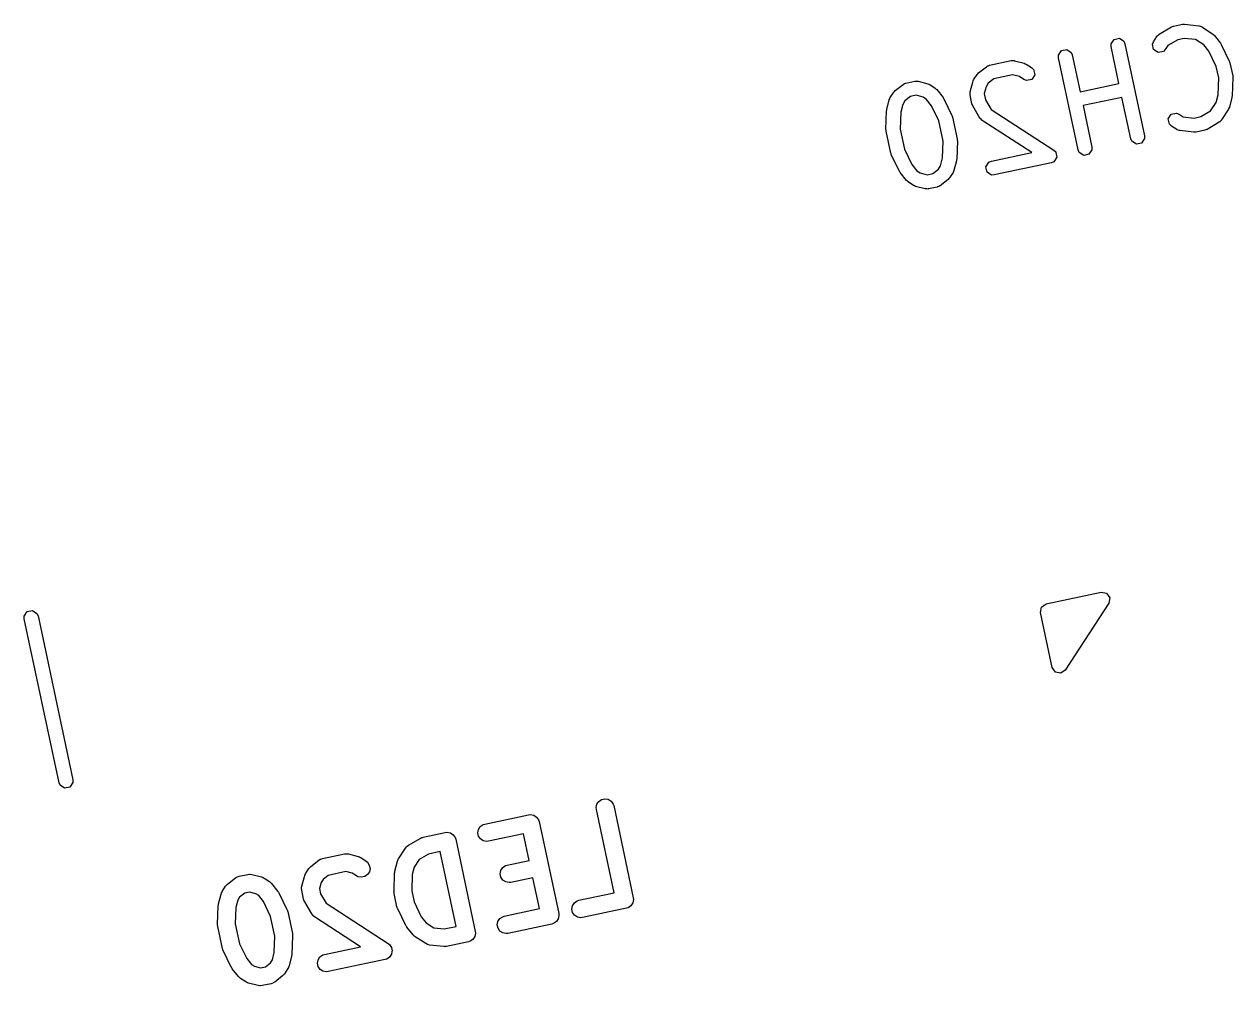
# Model space of a CAD drawing. Extents: x 104 to 228, y -134 to -58.
# Drawn here: x 132.33 to 142.6, y -122.84 to -114.68 of the extents above; entities that cross this region are included whole.
import ezdxf

# ---------------------------------------------------------------- set-up
doc = ezdxf.new("R2010")
doc.units = 0
doc.layers.add('BLACK', color=7, linetype='CONTINUOUS')

msp = doc.modelspace()

# ---------------------------------------------------------------- linework, layer by layer
at = {"layer": 'BLACK', "linetype": 'CONTINUOUS'}
for p, q in [((141.963533, -114.769264), (141.970247, -114.762373)), ((141.970247, -114.762373), (141.971593, -114.762086)), ((141.971593, -114.762086), (141.973837, -114.760089)), ((141.973837, -114.760089), (142.077704, -114.699065)), ((142.077704, -114.699065), (142.086785, -114.695904)), ((142.086785, -114.695904), (142.095623, -114.692108)), ((142.095623, -114.692108), (142.170149, -114.676267)), ((142.170149, -114.676267), (142.179769, -114.67614)), ((142.179769, -114.67614), (142.189348, -114.675334)), ((142.189348, -114.675334), (142.309057, -114.688835)), ((142.309057, -114.688835), (142.311921, -114.689748)), ((142.311921, -114.689748), (142.313268, -114.689462)), ((142.313268, -114.689462), (142.322194, -114.693023)), ((142.322194, -114.693023), (142.331362, -114.695946)), ((142.331362, -114.695946), (142.332221, -114.697023)), ((142.332221, -114.697023), (142.335012, -114.698137)), ((142.335012, -114.698137), (142.425377, -114.756822)), ((142.425377, -114.756822), (142.432265, -114.763531)), ((142.432265, -114.763531), (142.439613, -114.769738)), ((141.564686, -114.842829), (141.589698, -114.804315)), ((141.564993, -114.866238), (141.564686, -114.842829)), ((141.631722, -115.180175), (141.564993, -114.866238)), ((141.589698, -114.804315), (141.634616, -114.794767)), ((141.634616, -114.794767), (141.67313, -114.819779)), ((141.67313, -114.819779), (141.682371, -114.841288)), ((141.682371, -114.841288), (141.848701, -115.623806)), ((141.915893, -114.846069), (141.924568, -114.824325)), ((141.92544, -114.890988), (141.915893, -114.846069)), ((141.924568, -114.824325), (141.953911, -114.779142)), ((141.953911, -114.779142), (141.956008, -114.776989)), ((141.956008, -114.776989), (141.956354, -114.775658)), ((141.956354, -114.775658), (141.963533, -114.769264)), ((142.046836, -114.856378), (142.025208, -114.889683)), ((142.130096, -114.807461), (142.046836, -114.856378)), ((142.185575, -114.795669), (142.130096, -114.807461)), ((142.281533, -114.806491), (142.185575, -114.795669)), ((142.351855, -114.852159), (142.281533, -114.806491)), ((142.394784, -114.906003), (142.351855, -114.852159)), ((142.439613, -114.769738), (142.492717, -114.836343)), ((142.492717, -114.836343), (142.495733, -114.842182)), ((142.495733, -114.842182), (142.499714, -114.847411)), ((142.499714, -114.847411), (142.568658, -114.988542)), ((141.117533, -114.937874), (141.142545, -114.89936)), ((141.11784, -114.961283), (141.117533, -114.937874)), ((141.28417, -115.743801), (141.11784, -114.961283)), ((141.142545, -114.89936), (141.187463, -114.889812)), ((141.187463, -114.889812), (141.225977, -114.914824)), ((141.225977, -114.914824), (141.235218, -114.936333)), ((141.235218, -114.936333), (141.301948, -115.250272)), ((141.963953, -114.915999), (141.92544, -114.890988)), ((142.008872, -114.906452), (141.963953, -114.915999)), ((142.025208, -114.889683), (142.008872, -114.906452)), ((142.457593, -115.034576), (142.394784, -114.906003)), ((140.439053, -115.089645), (140.505658, -115.036542)), ((140.505658, -115.036542), (140.508326, -115.035163)), ((140.508326, -115.035163), (140.509077, -115.034008)), ((140.509077, -115.034008), (140.517918, -115.030209)), ((140.517918, -115.030209), (140.526458, -115.025799)), ((140.526458, -115.025799), (140.527825, -115.025953)), ((140.527825, -115.025953), (140.530587, -115.024767)), ((140.530587, -115.024767), (140.716902, -114.985164)), ((140.716902, -114.985164), (140.719905, -114.985124)), ((140.719905, -114.985124), (140.721093, -114.984427)), ((140.721093, -114.984427), (140.730692, -114.984983)), ((140.730692, -114.984983), (140.74031, -114.984857)), ((140.74031, -114.984857), (140.741465, -114.985607)), ((140.741465, -114.985607), (140.744465, -114.985781)), ((140.744465, -114.985781), (140.826911, -115.007203)), ((140.826911, -115.007203), (140.835571, -115.011392)), ((140.835571, -115.011392), (140.844501, -115.014955)), ((140.844501, -115.014955), (140.889684, -115.044298)), ((140.889684, -115.044298), (140.906453, -115.060634)), ((140.906453, -115.060634), (140.916, -115.105553)), ((142.478284, -115.131917), (142.457593, -115.034576)), ((142.568658, -114.988542), (142.570533, -114.995646)), ((142.570533, -114.995646), (142.573436, -115.002403)), ((142.573436, -115.002403), (142.597198, -115.114191)), ((139.819833, -115.176441), (139.822595, -115.175255)), ((139.822595, -115.175255), (139.89712, -115.159414)), ((139.89712, -115.159414), (139.900124, -115.159374)), ((139.900124, -115.159374), (139.901312, -115.158677)), ((139.901312, -115.158677), (139.910911, -115.159233)), ((139.910911, -115.159233), (139.920529, -115.159107)), ((139.920529, -115.159107), (139.921684, -115.159857)), ((139.921684, -115.159857), (139.924684, -115.160031)), ((139.924684, -115.160031), (140.00713, -115.181453)), ((140.367621, -115.249099), (140.389043, -115.166653)), ((140.389043, -115.166653), (140.393232, -115.157992)), ((140.393232, -115.157992), (140.396795, -115.149064)), ((140.396795, -115.149064), (140.426136, -115.103881)), ((140.426136, -115.103881), (140.43285, -115.096988)), ((140.43285, -115.096988), (140.439053, -115.089645)), ((140.56939, -115.1392), (140.521474, -115.177402)), ((140.727996, -115.105487), (140.56939, -115.1392)), ((140.787308, -115.120898), (140.727996, -115.105487)), ((140.824326, -115.144938), (140.787308, -115.120898)), ((140.84607, -115.153613), (140.824326, -115.144938)), ((140.890989, -115.144066), (140.84607, -115.153613)), ((140.916, -115.105553), (140.890989, -115.144066)), ((142.4732, -115.274922), (142.478284, -115.131917)), ((142.598471, -115.128798), (142.59289, -115.28577)), ((142.597198, -115.114191), (142.597294, -115.121543)), ((142.597294, -115.121543), (142.598471, -115.128798)), ((139.688802, -115.299552), (139.718145, -115.254369)), ((139.718145, -115.254369), (139.724862, -115.247474)), ((139.724862, -115.247474), (139.731061, -115.240134)), ((139.731061, -115.240134), (139.797666, -115.18703)), ((139.797666, -115.18703), (139.800334, -115.185651)), ((139.800334, -115.185651), (139.801085, -115.184496)), ((139.801085, -115.184496), (139.809926, -115.180697)), ((139.809926, -115.180697), (139.818466, -115.176287)), ((139.818466, -115.176287), (139.819833, -115.176441)), ((140.00713, -115.181453), (140.01579, -115.185642)), ((140.01579, -115.185642), (140.024719, -115.189205)), ((140.024719, -115.189205), (140.069902, -115.218546)), ((140.069902, -115.218546), (140.076794, -115.22526)), ((140.076794, -115.22526), (140.084138, -115.231463)), ((140.084138, -115.231463), (140.137242, -115.298068)), ((140.366267, -115.272471), (140.366823, -115.262871)), ((140.366964, -115.273658), (140.366267, -115.272471)), ((140.366697, -115.253254), (140.367447, -115.252098)), ((140.366823, -115.262871), (140.366697, -115.253254)), ((140.367004, -115.276663), (140.366964, -115.273658)), ((140.382845, -115.351189), (140.367004, -115.276663)), ((140.367447, -115.252098), (140.367621, -115.249099)), ((140.502738, -115.206253), (140.487326, -115.265568)), ((140.487326, -115.265568), (140.498198, -115.316716)), ((140.521474, -115.177402), (140.502738, -115.206253)), ((141.301948, -115.250272), (141.631722, -115.180175)), ((142.455882, -115.341573), (142.4732, -115.274922)), ((139.659628, -115.399588), (139.68105, -115.317142)), ((139.68105, -115.317142), (139.685239, -115.308481)), ((139.685239, -115.308481), (139.688802, -115.299552)), ((139.794745, -115.356744), (139.777427, -115.423392)), ((139.813482, -115.327891), (139.794745, -115.356744)), ((139.861399, -115.289688), (139.813482, -115.327891)), ((139.908215, -115.279736), (139.861399, -115.289688)), ((139.967529, -115.295148), (139.908215, -115.279736)), ((139.99638, -115.313884), (139.967529, -115.295148)), ((140.039309, -115.367728), (139.99638, -115.313884)), ((140.102119, -115.496301), (140.039309, -115.367728)), ((140.137242, -115.298068), (140.140257, -115.303906)), ((140.140257, -115.303906), (140.144239, -115.309136)), ((140.144239, -115.309136), (140.213184, -115.450266)), ((140.386641, -115.360026), (140.382845, -115.351189)), ((140.389802, -115.369108), (140.386641, -115.360026)), ((140.450826, -115.472976), (140.389802, -115.369108)), ((140.498198, -115.316716), (140.547114, -115.399976)), ((141.656672, -115.297553), (141.326897, -115.36765)), ((141.326897, -115.36765), (141.401548, -115.718851)), ((141.731323, -115.648756), (141.656672, -115.297553)), ((142.410214, -115.411893), (142.455882, -115.341573)), ((142.569578, -115.381173), (142.565389, -115.38983)), ((142.591, -115.298726), (142.569578, -115.381173)), ((142.59138, -115.292164), (142.591, -115.298726)), ((142.59289, -115.28577), (142.59138, -115.292164)), ((139.652157, -115.569516), (139.657738, -115.412545)), ((139.657738, -115.412545), (139.659247, -115.406151)), ((139.659247, -115.406151), (139.659628, -115.399588)), ((139.777427, -115.423392), (139.772343, -115.566396)), ((140.213184, -115.450266), (140.21506, -115.457373)), ((140.21506, -115.457373), (140.217962, -115.464128)), ((140.217962, -115.464128), (140.257564, -115.650442)), ((140.452823, -115.475219), (140.450826, -115.472976)), ((140.45311, -115.476567), (140.452823, -115.475219)), ((140.460003, -115.483281), (140.45311, -115.476567)), ((140.466395, -115.490459), (140.460003, -115.483281)), ((140.547114, -115.399976), (141.077435, -115.74437)), ((142.050541, -115.479536), (142.075552, -115.441023)), ((142.060088, -115.524455), (142.050541, -115.479536)), ((142.075552, -115.441023), (142.120471, -115.431476)), ((142.120471, -115.431476), (142.142215, -115.440151)), ((142.142215, -115.440151), (142.175519, -115.461779)), ((142.175519, -115.461779), (142.271476, -115.472601)), ((142.271476, -115.472601), (142.326955, -115.460809)), ((142.326955, -115.460809), (142.410214, -115.411893)), ((142.561826, -115.398763), (142.503141, -115.489129)), ((142.565389, -115.38983), (142.561826, -115.398763)), ((139.653333, -115.57677), (139.652157, -115.569516)), ((139.65343, -115.584123), (139.653333, -115.57677)), ((139.693033, -115.770437), (139.65343, -115.584123)), ((139.772343, -115.566396), (139.808875, -115.738263)), ((140.13865, -115.668167), (140.102119, -115.496301)), ((140.467727, -115.490805), (140.466395, -115.490459)), ((140.46988, -115.492902), (140.467727, -115.490805)), ((140.890594, -115.766117), (140.46988, -115.492902)), ((142.076857, -115.540791), (142.060088, -115.524455)), ((142.12204, -115.570134), (142.076857, -115.540791)), ((142.12483, -115.571247), (142.12204, -115.570134)), ((142.12569, -115.572325), (142.12483, -115.571247)), ((142.134857, -115.575247), (142.12569, -115.572325)), ((142.143784, -115.578809), (142.134857, -115.575247)), ((142.14513, -115.578522), (142.143784, -115.578809)), ((142.147995, -115.579436), (142.14513, -115.578522)), ((142.267704, -115.592937), (142.147995, -115.579436)), ((142.361428, -115.576163), (142.286903, -115.592004)), ((142.370267, -115.572365), (142.361428, -115.576163)), ((142.379347, -115.569206), (142.370267, -115.572365)), ((142.483215, -115.508182), (142.379347, -115.569206)), ((142.485458, -115.506184), (142.483215, -115.508182)), ((142.486805, -115.505898), (142.485458, -115.506184)), ((142.493518, -115.499006), (142.486805, -115.505898)), ((142.500698, -115.492613), (142.493518, -115.499006)), ((142.501043, -115.491281), (142.500698, -115.492613)), ((142.503141, -115.489129), (142.501043, -115.491281)), ((140.133566, -115.811172), (140.13865, -115.668167)), ((140.258837, -115.665049), (140.253256, -115.82202)), ((140.257564, -115.650442), (140.25766, -115.657792)), ((140.25766, -115.657792), (140.258837, -115.665049)), ((141.740564, -115.670265), (141.731323, -115.648756)), ((141.779078, -115.695276), (141.740564, -115.670265)), ((141.823996, -115.685729), (141.779078, -115.695276)), ((141.849008, -115.647215), (141.823996, -115.685729)), ((141.848701, -115.623806), (141.849008, -115.647215)), ((142.277282, -115.59213), (142.267704, -115.592937)), ((142.286903, -115.592004), (142.277282, -115.59213)), ((139.695935, -115.777193), (139.693033, -115.770437)), ((139.697811, -115.784298), (139.695935, -115.777193)), ((139.766755, -115.925429), (139.697811, -115.784298)), ((139.808875, -115.738263), (139.871685, -115.866838)), ((140.547866, -115.838966), (140.890594, -115.766117)), ((141.077435, -115.74437), (141.094205, -115.760705)), ((141.094205, -115.760705), (141.095184, -115.76531)), ((141.095184, -115.76531), (141.103753, -115.805624)), ((141.293411, -115.76531), (141.28417, -115.743801)), ((141.331925, -115.790321), (141.293411, -115.76531)), ((141.376843, -115.780774), (141.331925, -115.790321)), ((141.401855, -115.74226), (141.376843, -115.780774)), ((141.401548, -115.718851), (141.401855, -115.74226)), ((139.871685, -115.866838), (139.914614, -115.92068)), ((140.097511, -115.906675), (140.116248, -115.877822)), ((140.116248, -115.877822), (140.133566, -115.811172)), ((140.251366, -115.834976), (140.229944, -115.917423)), ((140.251746, -115.828414), (140.251366, -115.834976)), ((140.253256, -115.82202), (140.251746, -115.828414)), ((140.501346, -115.886721), (140.526357, -115.848207)), ((140.510893, -115.931639), (140.501346, -115.886721)), ((140.526357, -115.848207), (140.547866, -115.838966)), ((141.057232, -115.853379), (140.572816, -115.956344)), ((141.078741, -115.844138), (141.057232, -115.853379)), ((141.103753, -115.805624), (141.078741, -115.844138)), ((139.770736, -115.930658), (139.766755, -115.925429)), ((139.773752, -115.936497), (139.770736, -115.930658)), ((139.826856, -116.003103), (139.773752, -115.936497)), ((139.914614, -115.92068), (139.943465, -115.939416)), ((139.943465, -115.939416), (140.002779, -115.954828)), ((140.002779, -115.954828), (140.049596, -115.944876)), ((140.049596, -115.944876), (140.097511, -115.906675)), ((140.179934, -115.994432), (140.113329, -116.047535)), ((140.186136, -115.987088), (140.179934, -115.994432)), ((140.192851, -115.980196), (140.186136, -115.987088)), ((140.222192, -115.935012), (140.192851, -115.980196)), ((140.225753, -115.926085), (140.222192, -115.935012)), ((140.229944, -115.917423), (140.225753, -115.926085)), ((140.549407, -115.95665), (140.510893, -115.931639)), ((140.572816, -115.956344), (140.549407, -115.95665)), ((139.834208, -116.009313), (139.826856, -116.003103)), ((139.841092, -116.016018), (139.834208, -116.009313)), ((139.886274, -116.04536), (139.841092, -116.016018)), ((139.895204, -116.048922), (139.886274, -116.04536)), ((139.903864, -116.053112), (139.895204, -116.048922)), ((139.986311, -116.074534), (139.903864, -116.053112)), ((139.989309, -116.074707), (139.986311, -116.074534)), ((139.990465, -116.075458), (139.989309, -116.074707)), ((140.000082, -116.075331), (139.990465, -116.075458)), ((140.009682, -116.075888), (140.000082, -116.075331)), ((140.010869, -116.07519), (140.009682, -116.075888)), ((140.013874, -116.075151), (140.010869, -116.07519)), ((140.0884, -116.05931), (140.013874, -116.075151)), ((140.091161, -116.058123), (140.0884, -116.05931)), ((140.092529, -116.058278), (140.091161, -116.058123)), ((140.101071, -116.053865), (140.092529, -116.058278)), ((140.109909, -116.050069), (140.101071, -116.053865)), ((140.110659, -116.048913), (140.109909, -116.050069)), ((140.113329, -116.047535), (140.110659, -116.048913)), ((141.011811, -119.600859), (141.481322, -119.501062)), ((141.481322, -119.501062), (141.526475, -119.509431)), ((141.526475, -119.509431), (141.552486, -119.547276)), ((141.552486, -119.547276), (141.544117, -119.592429)), ((132.333241, -119.704157), (132.358253, -119.665643)), ((132.358253, -119.665643), (132.403171, -119.656095)), ((132.403171, -119.656095), (132.441685, -119.681107)), ((132.441685, -119.681107), (132.450926, -119.702616)), ((140.965597, -119.672023), (140.973966, -119.62687)), ((141.065394, -120.141534), (140.965597, -119.672023)), ((140.973966, -119.62687), (141.011811, -119.600859)), ((141.544117, -119.592429), (141.174403, -120.161737)), ((132.333548, -119.727566), (132.333241, -119.704157)), ((132.629303, -121.118985), (132.333548, -119.727566)), ((132.450926, -119.702616), (132.746681, -121.094035)), ((141.091405, -120.179379), (141.065394, -120.141534)), ((141.136558, -120.187748), (141.091405, -120.179379)), ((141.174403, -120.161737), (141.136558, -120.187748)), ((132.638544, -121.140494), (132.629303, -121.118985)), ((132.746987, -121.117444), (132.721976, -121.155958)), ((132.746681, -121.094035), (132.746987, -121.117444)), ((132.677058, -121.165505), (132.638544, -121.140494)), ((132.721976, -121.155958), (132.677058, -121.165505)), ((137.191546, -121.330597), (137.196879, -121.301824)), ((137.193179, -121.345209), (137.191546, -121.330597)), ((137.196879, -121.301824), (137.212817, -121.277282)), ((137.212817, -121.277282), (137.236934, -121.260707)), ((137.236934, -121.260707), (137.265559, -121.254622)), ((137.265559, -121.254622), (137.294332, -121.259955)), ((137.294332, -121.259955), (137.318874, -121.275893)), ((137.318874, -121.275893), (137.335449, -121.30001)), ((137.335449, -121.30001), (137.339901, -121.314023)), ((137.339901, -121.314023), (137.50623, -122.096541)), ((136.244852, -121.470107), (136.61748, -121.390903)), ((136.61748, -121.390903), (136.632092, -121.38927)), ((136.632092, -121.38927), (136.660866, -121.394603)), ((136.660866, -121.394603), (136.685407, -121.410541)), ((136.685407, -121.410541), (136.701983, -121.434658)), ((136.701983, -121.434658), (136.701985, -121.434667)), ((136.701985, -121.434667), (136.706434, -121.448671)), ((137.343914, -122.054366), (137.193179, -121.345209)), ((135.909487, -121.541391), (135.924099, -121.539758)), ((135.924099, -121.539758), (135.952872, -121.545091)), ((136.185451, -121.544449), (136.190784, -121.515676)), ((136.190784, -121.515676), (136.206722, -121.491134)), ((136.206722, -121.491134), (136.230839, -121.474559)), ((136.230839, -121.474559), (136.244852, -121.470107)), ((136.706434, -121.448671), (136.872763, -122.231189)), ((135.596906, -121.650714), (135.700774, -121.589689)), ((135.700774, -121.589689), (135.70753, -121.586565)), ((135.70753, -121.586565), (135.70916, -121.585446)), ((135.70916, -121.585446), (135.711697, -121.584639)), ((135.711697, -121.584639), (135.71412, -121.58352)), ((135.71412, -121.58352), (135.716082, -121.583246)), ((135.716082, -121.583246), (135.723172, -121.580994)), ((135.723172, -121.580994), (135.909487, -121.541391)), ((135.952872, -121.545091), (135.977414, -121.561029)), ((135.977414, -121.561029), (135.99399, -121.585146)), ((135.99399, -121.585146), (135.993992, -121.585155)), ((135.993992, -121.585155), (135.998441, -121.599159)), ((135.998441, -121.599159), (136.16477, -122.381677)), ((136.191536, -121.573074), (136.185451, -121.544449)), ((136.208111, -121.597191), (136.191536, -121.573074)), ((136.232653, -121.613129), (136.208111, -121.597191)), ((136.261426, -121.618462), (136.232653, -121.613129)), ((136.276038, -121.616829), (136.261426, -121.618462)), ((136.575305, -121.553218), (136.276038, -121.616829)), ((136.623322, -121.779123), (136.575305, -121.553218)), ((134.866129, -121.763164), (135.052442, -121.723562)), ((135.052442, -121.723562), (135.067054, -121.721929)), ((135.067054, -121.721929), (135.069703, -121.72242)), ((135.069703, -121.72242), (135.072373, -121.722048)), ((135.072373, -121.722048), (135.086897, -121.724333)), ((135.086897, -121.724333), (135.169343, -121.745755)), ((135.513314, -121.764897), (135.571998, -121.674531)), ((135.571998, -121.674531), (135.581175, -121.663045)), ((135.581175, -121.663045), (135.583395, -121.661519)), ((135.583395, -121.661519), (135.58502, -121.659368)), ((135.58502, -121.659368), (135.596906, -121.650714)), ((135.766263, -121.725185), (135.688155, -121.771075)), ((135.867312, -121.703706), (135.766263, -121.725185)), ((136.002454, -122.339502), (135.867312, -121.703706)), ((134.752216, -121.848782), (134.75686, -121.842969)), ((134.75686, -121.842969), (134.757819, -121.841235)), ((134.757819, -121.841235), (134.75973, -121.839376)), ((134.75973, -121.839376), (134.761394, -121.837295)), ((134.761394, -121.837295), (134.763027, -121.836172)), ((134.763027, -121.836172), (134.768362, -121.830987)), ((134.768362, -121.830987), (134.834967, -121.777882)), ((134.834967, -121.777882), (134.847306, -121.769887)), ((134.847306, -121.769887), (134.849897, -121.76914)), ((134.849897, -121.76914), (134.852116, -121.767616)), ((134.852116, -121.767616), (134.866129, -121.763164)), ((135.169343, -121.745755), (135.176326, -121.748323)), ((135.176326, -121.748323), (135.178273, -121.748684)), ((135.178273, -121.748684), (135.180639, -121.749909)), ((135.180639, -121.749909), (135.183143, -121.75083)), ((135.183143, -121.75083), (135.184724, -121.752024)), ((135.184724, -121.752024), (135.19133, -121.755445)), ((135.19133, -121.755445), (135.236512, -121.784786)), ((135.236512, -121.784786), (135.247999, -121.793964)), ((135.247999, -121.793964), (135.264574, -121.818081)), ((135.264574, -121.818081), (135.270658, -121.846705)), ((135.270658, -121.846705), (135.265326, -121.875478)), ((135.482202, -121.86933), (135.503624, -121.786884)), ((135.503624, -121.786884), (135.506192, -121.7799)), ((135.506192, -121.7799), (135.506553, -121.777954)), ((135.506553, -121.777954), (135.507778, -121.775587)), ((135.507778, -121.775587), (135.508699, -121.773084)), ((135.508699, -121.773084), (135.509893, -121.771502)), ((135.509893, -121.771502), (135.513314, -121.764897)), ((135.645743, -121.836384), (135.629452, -121.899083)), ((135.688155, -121.771075), (135.645743, -121.836384)), ((136.381777, -121.864543), (136.397715, -121.840001)), ((136.397715, -121.840001), (136.421832, -121.823426)), ((136.421832, -121.823426), (136.435844, -121.818974)), ((136.435844, -121.818974), (136.623322, -121.779123)), ((134.06037, -121.981475), (134.126975, -121.92837)), ((134.126975, -121.92837), (134.139314, -121.920375)), ((134.139314, -121.920375), (134.141905, -121.919628)), ((134.141905, -121.919628), (134.144124, -121.918104)), ((134.144124, -121.918104), (134.158136, -121.913652)), ((134.158136, -121.913652), (134.232661, -121.897811)), ((134.232661, -121.897811), (134.247273, -121.896178)), ((134.247273, -121.896178), (134.249922, -121.896669)), ((134.249922, -121.896669), (134.252592, -121.896297)), ((134.252592, -121.896297), (134.267116, -121.898582)), ((134.267116, -121.898582), (134.349562, -121.920004)), ((134.349562, -121.920004), (134.356543, -121.922571)), ((134.356543, -121.922571), (134.358494, -121.922933)), ((134.358494, -121.922933), (134.360864, -121.92416)), ((134.360864, -121.92416), (134.363362, -121.925079)), ((134.363362, -121.925079), (134.36494, -121.926271)), ((134.36494, -121.926271), (134.37155, -121.929694)), ((134.37155, -121.929694), (134.416733, -121.959037)), ((134.691763, -121.998397), (134.713185, -121.915951)), ((134.713185, -121.915951), (134.715753, -121.908967)), ((134.715753, -121.908967), (134.716114, -121.907021)), ((134.716114, -121.907021), (134.717339, -121.904654)), ((134.717339, -121.904654), (134.71826, -121.902151)), ((134.71826, -121.902151), (134.719454, -121.900569)), ((134.719454, -121.900569), (134.722875, -121.893964)), ((134.722875, -121.893964), (134.752216, -121.848782)), ((134.871389, -121.940683), (134.855304, -121.965451)), ((134.914633, -121.906204), (134.871389, -121.940683)), ((135.06631, -121.873965), (134.914633, -121.906204)), ((135.119842, -121.887874), (135.06631, -121.873965)), ((135.154817, -121.910587), (135.119842, -121.887874)), ((135.167873, -121.917348), (135.154817, -121.910587)), ((135.196647, -121.92268), (135.167873, -121.917348)), ((135.22527, -121.916596), (135.196647, -121.92268)), ((135.249387, -121.900021), (135.22527, -121.916596)), ((135.265326, -121.875478), (135.249387, -121.900021)), ((135.474258, -122.042498), (135.479839, -121.885526)), ((135.479839, -121.885526), (135.479991, -121.88439)), ((135.479917, -121.883854), (135.48093, -121.877414)), ((135.479991, -121.88439), (135.479917, -121.883854)), ((135.48093, -121.877414), (135.481799, -121.870955)), ((135.481799, -121.870955), (135.482023, -121.870462)), ((135.482023, -121.870462), (135.482202, -121.86933)), ((135.629452, -121.899083), (135.624491, -122.038602)), ((136.376444, -121.893317), (136.381777, -121.864543)), ((136.382529, -121.921941), (136.376444, -121.893317)), ((136.399104, -121.946058), (136.382529, -121.921941)), ((136.423646, -121.961996), (136.399104, -121.946058)), ((136.654509, -121.925845), (136.467032, -121.965696)), ((136.710447, -122.189014), (136.654509, -121.925845)), ((134.009348, -122.055136), (134.010267, -122.052639)), ((134.010267, -122.052639), (134.011459, -122.05106)), ((134.011459, -122.05106), (134.014882, -122.044451)), ((134.014882, -122.044451), (134.044225, -121.999268)), ((134.044225, -121.999268), (134.048868, -121.993456)), ((134.048868, -121.993456), (134.049827, -121.991723)), ((134.049827, -121.991723), (134.051738, -121.989864)), ((134.051738, -121.989864), (134.053403, -121.987782)), ((134.053403, -121.987782), (134.055036, -121.986659)), ((134.055036, -121.986659), (134.06037, -121.981475)), ((134.246529, -122.048214), (134.206641, -122.056692)), ((134.300059, -122.062123), (134.246529, -122.048214)), ((134.416733, -121.959037), (134.422544, -121.96368)), ((134.422544, -121.96368), (134.424278, -121.964639)), ((134.424278, -121.964639), (134.426136, -121.96655)), ((134.426136, -121.96655), (134.428219, -121.968215)), ((134.428219, -121.968215), (134.429341, -121.969848)), ((134.429341, -121.969848), (134.434526, -121.975182)), ((134.434526, -121.975182), (134.487631, -122.041787)), ((134.487631, -122.041787), (134.488254, -122.04275)), ((134.488254, -122.04275), (134.488659, -122.043107)), ((134.488659, -122.043107), (134.492073, -122.048643)), ((134.492073, -122.048643), (134.495626, -122.054126)), ((134.689359, -122.01824), (134.68985, -122.01559)), ((134.690992, -122.032852), (134.689359, -122.01824)), ((134.689478, -122.012921), (134.691763, -121.998397)), ((134.68985, -122.01559), (134.689478, -122.012921)), ((134.706833, -122.107377), (134.690992, -122.032852)), ((134.855304, -121.965451), (134.841395, -122.018983)), ((134.841395, -122.018983), (134.851024, -122.064285)), ((135.474217, -122.046144), (135.474418, -122.045056)), ((135.474832, -122.051651), (135.474217, -122.046144)), ((135.474418, -122.045056), (135.474258, -122.042498)), ((135.475179, -122.057172), (135.474832, -122.051651)), ((135.624491, -122.038602), (135.644413, -122.132324)), ((136.45242, -121.967329), (136.423646, -121.961996)), ((136.467032, -121.965696), (136.45242, -121.967329)), ((133.982498, -122.156969), (133.983367, -122.15051)), ((133.983367, -122.15051), (133.983591, -122.150017)), ((133.983591, -122.150017), (133.98377, -122.148885)), ((133.98377, -122.148885), (134.005192, -122.066439)), ((134.005192, -122.066439), (134.007759, -122.059457)), ((134.007759, -122.059457), (134.008121, -122.057507)), ((134.008121, -122.057507), (134.009348, -122.055136)), ((134.147311, -122.115941), (134.13102, -122.178638)), ((134.163397, -122.09117), (134.147311, -122.115941)), ((134.206641, -122.056692), (134.163397, -122.09117)), ((134.32483, -122.078209), (134.300059, -122.062123)), ((134.365211, -122.128858), (134.32483, -122.078209)), ((134.426491, -122.254297), (134.365211, -122.128858)), ((134.495626, -122.054126), (134.495775, -122.054646)), ((134.495775, -122.054646), (134.496377, -122.055621)), ((134.496377, -122.055621), (134.565321, -122.196751)), ((134.709085, -122.114466), (134.706833, -122.107377)), ((134.709359, -122.116429), (134.709085, -122.114466)), ((134.710478, -122.11885), (134.709359, -122.116429)), ((134.711285, -122.121389), (134.710478, -122.11885)), ((134.712406, -122.12302), (134.711285, -122.121389)), ((134.715529, -122.129775), (134.712406, -122.12302)), ((134.776553, -122.233643), (134.715529, -122.129775)), ((134.851024, -122.064285), (134.896915, -122.142394)), ((134.896915, -122.142394), (135.424265, -122.484859)), ((135.475565, -122.058206), (135.475179, -122.057172)), ((135.47585, -122.060756), (135.475565, -122.058206)), ((135.499611, -122.172544), (135.47585, -122.060756)), ((135.644413, -122.132324), (135.705692, -122.257765)), ((136.990581, -122.163547), (137.006519, -122.139005)), ((137.006519, -122.139005), (137.030636, -122.12243)), ((137.030636, -122.12243), (137.044648, -122.117978)), ((137.044648, -122.117978), (137.343914, -122.054366)), ((137.50253, -122.139926), (137.486592, -122.164468)), ((137.507863, -122.111153), (137.50253, -122.139926)), ((137.50623, -122.096541), (137.507863, -122.111153)), ((133.975826, -122.322053), (133.981407, -122.165081)), ((133.981407, -122.165081), (133.981559, -122.163945)), ((133.981485, -122.163409), (133.982498, -122.156969)), ((133.981559, -122.163945), (133.981485, -122.163409)), ((134.13102, -122.178638), (134.12606, -122.318156)), ((134.462254, -122.422546), (134.426491, -122.254297)), ((134.565321, -122.196751), (134.566215, -122.199154)), ((134.566215, -122.199154), (134.566842, -122.200066)), ((134.566842, -122.200066), (134.568519, -122.205345)), ((134.568519, -122.205345), (134.570449, -122.210531)), ((134.570449, -122.210531), (134.570517, -122.211633)), ((134.570517, -122.211633), (134.571294, -122.214079)), ((134.571294, -122.214079), (134.610896, -122.400392)), ((134.785207, -122.245529), (134.776553, -122.233643)), ((134.787356, -122.247152), (134.785207, -122.245529)), ((134.788883, -122.249374), (134.787356, -122.247152)), ((134.80037, -122.258551), (134.788883, -122.249374)), ((135.190714, -122.512043), (134.80037, -122.258551)), ((135.500386, -122.174986), (135.499611, -122.172544)), ((135.500455, -122.176092), (135.500386, -122.174986)), ((135.502387, -122.181284), (135.500455, -122.176092)), ((135.504062, -122.186557), (135.502387, -122.181284)), ((135.504688, -122.187468), (135.504062, -122.186557)), ((135.505583, -122.189872), (135.504688, -122.187468)), ((135.574528, -122.331002), (135.505583, -122.189872)), ((135.705692, -122.257765), (135.746075, -122.308415)), ((136.373052, -122.273652), (136.397169, -122.257077)), ((136.397169, -122.257077), (136.411182, -122.252625)), ((136.411182, -122.252625), (136.710447, -122.189014)), ((136.874396, -122.245801), (136.869063, -122.274574)), ((136.872763, -122.231189), (136.874396, -122.245801)), ((136.985248, -122.192321), (136.990581, -122.163547)), ((136.991333, -122.220945), (136.985248, -122.192321)), ((137.007908, -122.245062), (136.991333, -122.220945)), ((137.03245, -122.261), (137.007908, -122.245062)), ((137.448463, -122.185495), (137.075836, -122.2647)), ((137.462465, -122.181046), (137.448463, -122.185495)), ((137.462475, -122.181044), (137.462465, -122.181046)), ((137.486592, -122.164468), (137.462475, -122.181044)), ((133.975785, -122.3257), (133.975986, -122.324612)), ((133.9764, -122.331208), (133.975785, -122.3257)), ((133.975986, -122.324612), (133.975826, -122.322053)), ((133.976747, -122.336727), (133.9764, -122.331208)), ((133.977132, -122.337761), (133.976747, -122.336727)), ((133.977418, -122.340312), (133.977132, -122.337761)), ((134.017021, -122.526626), (133.977418, -122.340312)), ((134.12606, -122.318156), (134.161823, -122.486406)), ((135.575128, -122.331976), (135.574528, -122.331002)), ((135.575279, -122.332498), (135.575128, -122.331976)), ((135.578837, -122.337989), (135.575279, -122.332498)), ((135.582246, -122.343517), (135.578837, -122.337989)), ((135.58265, -122.343874), (135.582246, -122.343517)), ((135.583274, -122.344837), (135.58265, -122.343874)), ((135.636377, -122.411442), (135.583274, -122.344837)), ((135.746075, -122.308415), (135.811386, -122.350828)), ((135.811386, -122.350828), (135.901405, -122.360981)), ((135.901405, -122.360981), (136.002454, -122.339502)), ((136.351781, -122.326967), (136.357114, -122.298194)), ((136.357866, -122.355592), (136.351781, -122.326967)), ((136.357114, -122.298194), (136.373052, -122.273652)), ((136.374441, -122.379709), (136.357866, -122.355592)), ((136.814996, -122.320143), (136.442368, -122.399347)), ((136.828998, -122.315694), (136.814996, -122.320143)), ((136.829008, -122.315692), (136.828998, -122.315694)), ((136.853125, -122.299116), (136.829008, -122.315692)), ((136.869063, -122.274574), (136.853125, -122.299116)), ((137.061224, -122.266333), (137.03245, -122.261)), ((137.075836, -122.2647), (137.061224, -122.266333)), ((134.457293, -122.562065), (134.462254, -122.422546)), ((134.612488, -122.418651), (134.606907, -122.575623)), ((134.610896, -122.400392), (134.611181, -122.402942)), ((134.611181, -122.402942), (134.611567, -122.403977)), ((134.611567, -122.403977), (134.611913, -122.409495)), ((134.611913, -122.409495), (134.612529, -122.415004)), ((134.612529, -122.415004), (134.612327, -122.416091)), ((134.612327, -122.416091), (134.612488, -122.418651)), ((135.641564, -122.416778), (135.636377, -122.411442)), ((135.642686, -122.41841), (135.641564, -122.416778)), ((135.644767, -122.420072), (135.642686, -122.41841)), ((135.646625, -122.421984), (135.644767, -122.420072)), ((135.648358, -122.422942), (135.646625, -122.421984)), ((135.654173, -122.427588), (135.648358, -122.422942)), ((135.74454, -122.486272), (135.654173, -122.427588)), ((136.145132, -122.449604), (136.121015, -122.46618)), ((136.16107, -122.425062), (136.145132, -122.449604)), ((136.166403, -122.396289), (136.16107, -122.425062)), ((136.16477, -122.381677), (136.166403, -122.396289)), ((136.398983, -122.395647), (136.374441, -122.379709)), ((136.427756, -122.40098), (136.398983, -122.395647)), ((136.442368, -122.399347), (136.427756, -122.40098)), ((134.017796, -122.529067), (134.017021, -122.526626)), ((134.017865, -122.530173), (134.017796, -122.529067)), ((134.019798, -122.535368), (134.017865, -122.530173)), ((134.021473, -122.540639), (134.019798, -122.535368)), ((134.022098, -122.541549), (134.021473, -122.540639)), ((134.022993, -122.543952), (134.022098, -122.541549)), ((134.091937, -122.685082), (134.022993, -122.543952)), ((134.161823, -122.486406), (134.223102, -122.611846)), ((134.441002, -122.624764), (134.457293, -122.562065)), ((134.883408, -122.577364), (135.190714, -122.512043)), ((135.424265, -122.484859), (135.435751, -122.494036)), ((135.435751, -122.494036), (135.452326, -122.518153)), ((135.452326, -122.518153), (135.458411, -122.546777)), ((135.457054, -122.554097), (135.453078, -122.575551)), ((135.458411, -122.546777), (135.457054, -122.554097)), ((135.757596, -122.493032), (135.74454, -122.486272)), ((135.760243, -122.493522), (135.757596, -122.493032)), ((135.762603, -122.494827), (135.760243, -122.493522)), ((135.776981, -122.497898), (135.762603, -122.494827)), ((135.896689, -122.5114), (135.776981, -122.497898)), ((135.904124, -122.511505), (135.896689, -122.5114)), ((135.906077, -122.511867), (135.904124, -122.511505)), ((135.908731, -122.51157), (135.906077, -122.511867)), ((135.91139, -122.511608), (135.908731, -122.51157)), ((135.913289, -122.51106), (135.91139, -122.511608)), ((135.920689, -122.510234), (135.913289, -122.51106)), ((136.107003, -122.470631), (135.920689, -122.510234)), ((136.121008, -122.466181), (136.107003, -122.470631)), ((136.121015, -122.46618), (136.121008, -122.466181)), ((134.223102, -122.611846), (134.263485, -122.662495)), ((134.263485, -122.662495), (134.288254, -122.678581)), ((134.381673, -122.684011), (134.424918, -122.649531)), ((134.424918, -122.649531), (134.441002, -122.624764)), ((134.604544, -122.591819), (134.583122, -122.674265)), ((134.604722, -122.590686), (134.604544, -122.591819)), ((134.604947, -122.590194), (134.604722, -122.590686)), ((134.605816, -122.583731), (134.604947, -122.590194)), ((134.606829, -122.577294), (134.605816, -122.583731)), ((134.606907, -122.575623), (134.606754, -122.576758)), ((134.606754, -122.576758), (134.606829, -122.577294)), ((134.824007, -122.651707), (134.82934, -122.622933)), ((134.830092, -122.680331), (134.824007, -122.651707)), ((134.82934, -122.622933), (134.845278, -122.598391)), ((134.845278, -122.598391), (134.869395, -122.581816)), ((134.869395, -122.581816), (134.883408, -122.577364)), ((135.39901, -122.62112), (134.914594, -122.724086)), ((135.413023, -122.616668), (135.39901, -122.62112)), ((135.43714, -122.600093), (135.413023, -122.616668)), ((135.442513, -122.591819), (135.43714, -122.600093)), ((135.453078, -122.575551), (135.442513, -122.591819)), ((134.092539, -122.686059), (134.091937, -122.685082)), ((134.092689, -122.686578), (134.092539, -122.686059)), ((134.096226, -122.692037), (134.092689, -122.686578)), ((134.099655, -122.697597), (134.096226, -122.692037)), ((134.100061, -122.697956), (134.099655, -122.697597)), ((134.100684, -122.698917), (134.100061, -122.697956)), ((134.153788, -122.765523), (134.100684, -122.698917)), ((134.158973, -122.770857), (134.153788, -122.765523)), ((134.160095, -122.772489), (134.158973, -122.770857)), ((134.288254, -122.678581), (134.341784, -122.692489)), ((134.341784, -122.692489), (134.381673, -122.684011)), ((134.527946, -122.759229), (134.46134, -122.812333)), ((134.533281, -122.754042), (134.527946, -122.759229)), ((134.534913, -122.752921), (134.533281, -122.754042)), ((134.536575, -122.75084), (134.534913, -122.752921)), ((134.538488, -122.748981), (134.536575, -122.75084)), ((134.539447, -122.747246), (134.538488, -122.748981)), ((134.54409, -122.741435), (134.539447, -122.747246)), ((134.573432, -122.696252), (134.54409, -122.741435)), ((134.576854, -122.689642), (134.573432, -122.696252)), ((134.578047, -122.688064), (134.576854, -122.689642)), ((134.578965, -122.685565), (134.578047, -122.688064)), ((134.580193, -122.683196), (134.578965, -122.685565)), ((134.580554, -122.681246), (134.580193, -122.683196)), ((134.583122, -122.674265), (134.580554, -122.681246)), ((134.846667, -122.704448), (134.830092, -122.680331)), ((134.871209, -122.720386), (134.846667, -122.704448)), ((134.899983, -122.725719), (134.871209, -122.720386)), ((134.914594, -122.724086), (134.899983, -122.725719)), ((134.162176, -122.774152), (134.160095, -122.772489)), ((134.164036, -122.776065), (134.162176, -122.774152)), ((134.165769, -122.777023), (134.164036, -122.776065)), ((134.171581, -122.781667), (134.165769, -122.777023)), ((134.216764, -122.81101), (134.171581, -122.781667)), ((134.223372, -122.814432), (134.216764, -122.81101)), ((134.224953, -122.815626), (134.223372, -122.814432)), ((134.227452, -122.816545), (134.224953, -122.815626)), ((134.22982, -122.817771), (134.227452, -122.816545)), ((134.231769, -122.818132), (134.22982, -122.817771)), ((134.238753, -122.8207), (134.231769, -122.818132)), ((134.321198, -122.842121), (134.238753, -122.8207)), ((134.335723, -122.844406), (134.321198, -122.842121)), ((134.338391, -122.844033), (134.335723, -122.844406)), ((134.34104, -122.844525), (134.338391, -122.844033)), ((134.355651, -122.842892), (134.34104, -122.844525)), ((134.430178, -122.827052), (134.355651, -122.842892)), ((134.44419, -122.822601), (134.430178, -122.827052)), ((134.446412, -122.821073), (134.44419, -122.822601)), ((134.449001, -122.820328), (134.446412, -122.821073)), ((134.46134, -122.812333), (134.449001, -122.820328))]:
    msp.add_line(p, q, dxfattribs=at)

doc.saveas('drawing.dxf')
